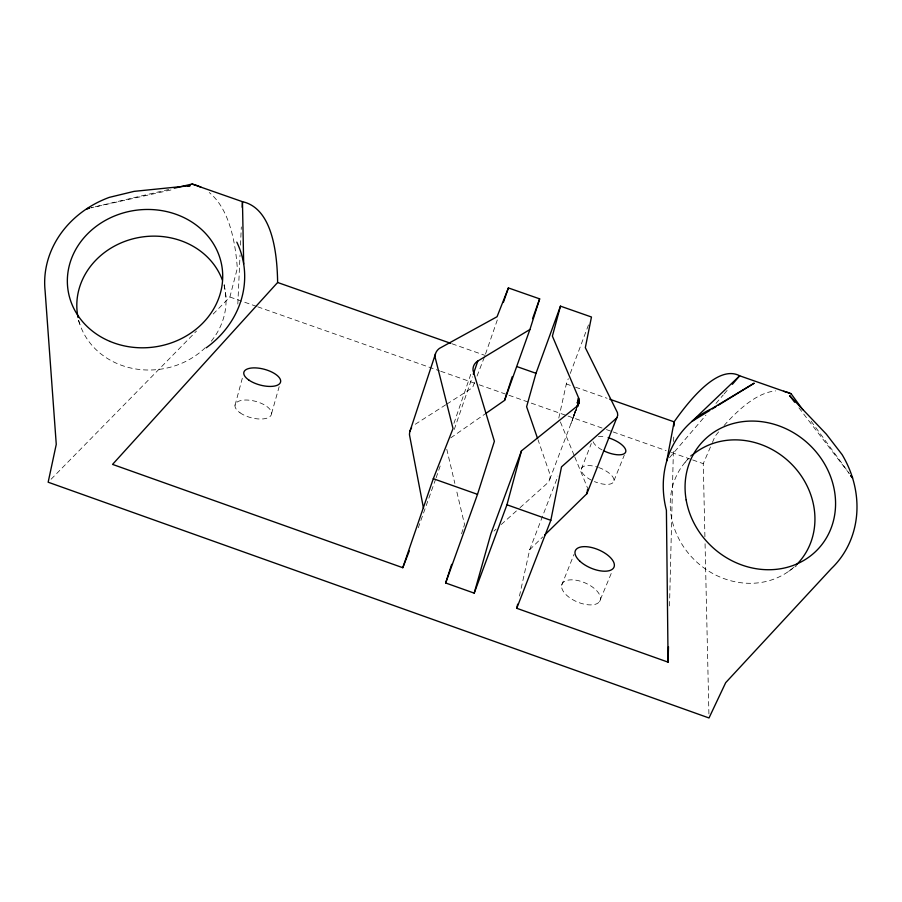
<?xml version="1.0" encoding="UTF-8"?>
<svg xmlns="http://www.w3.org/2000/svg" width="902" height="902" viewBox="0 0 902 902"><rect width="100%" height="100%" fill="white"/><g stroke="black" fill="none" stroke-linecap="round" stroke-linejoin="round"><path stroke-width="0.68" stroke-dasharray="4.51 3.38" d="M669.509 605.941L673.444 448.542M673.614 441.518L673.794 434.482M237.824 304.064L240.045 254.984M240.496 245.164L241.319 226.932M519.462 596.019L529.699 549.701L557.977 476.076M558.789 418.054L566.332 383.959L568.305 378.705M213.188 314.043L229.886 297.017L237.316 268.322A855.389 190.277 -64 0 0 209.241 192.543M235.016 405.302L242.322 378.22M271.581 413.533L279.169 386.676M575.307 410.816L574.394 413.725L575.577 410.207L573.785 415.54L576.367 409.046M461.542 533.781L463.256 528.471M463.684 527.14L464.541 524.479L456.141 488.907M577.021 407.073L573.785 415.54L574.675 412.879M453.932 423.354L471.239 372.954M435.677 479.075L418.269 527.76M436.14 477.744L440.244 465.782M454.292 429.397L472.389 376.81M485.513 354.069L497.408 319.68M573.785 415.54L576.13 408.989M570.267 373.451L588.499 324.878M549.679 479.514L576.615 408.764M571 423.669L576.333 409.7M572.409 419.622L576.446 409.113M474.553 382.516L472.547 387.68L446.862 404.085M477.045 376.055L484.554 356.685M581.305 469.119L591.317 443.513M561.63 585.319L573.999 554.392M613.991 480.653L624.285 455.138M599.514 601.634A20.769 10.294 23.4 0 0 577.19 580.414A20.769 10.294 23.4 0 0 566.422 595.049A20.769 10.294 23.4 0 0 599.514 601.634L611.815 572.037M704.913 536.735L703.256 463.673L711.858 443.716M712.4 442.476L715.083 436.241A868.062 156.396 -75.9 0 1 718.68 431.821M685.125 462.32L691.394 454.867M669.498 457.664L705.95 415.134M715.974 403.442L723.269 394.941M724.182 393.87L727.824 389.619M51.11 479.21L196.489 331.057M529.699 549.701L542.745 536.927M494.003 531.03L496.077 529.158M501.286 524.49L518.977 508.627M520.026 507.702L547.086 483.438A44.288 19.427 20.3 0 0 549.397 472.738L538.009 439.725M788.607 571.383L796.342 565.937M450.729 437.876L485.005 414.018M445.689 404.829L414.176 424.966A61.223 26.925 19.4 0 0 413.432 425.643M168.753 189.499L90.752 207.855L173.849 189.33M452.026 343.786L485.062 355.399M566.332 383.959L570.267 385.346M575.532 387.195L607.08 398.278M229.886 297.017L256.405 306.353M257.735 306.827L439.387 370.778M440.717 371.241L477.846 384.32M479.165 384.782L566.682 415.596M568.012 416.059L605.141 429.127M606.46 429.6L611.77 431.46M613.089 431.934L666.138 450.605M671.438 452.466L691.327 459.468M692.657 459.941L703.256 463.673M798.924 407.817L849.132 473.449M811.067 421.099L849.222 473.358M560.39 421.944L574.258 455.668M574.788 456.964L587.585 488.095M78.339 320.334L79.816 324.111M446.783 449.241L454.856 483.438M224.26 284.626L225.928 296.893M705.071 543.759L708.938 715.162M223.955 285.077A74.81 66.748 -8.8 0 1 210.73 341.858M205.261 347.744A74.81 66.748 -8.8 0 1 131.5 368.174A74.81 66.748 -8.8 0 1 78.677 320.21M724.069 425.552A868.062 156.396 -75.9 0 1 775.664 390.916M598.68 467.529A17.409 7.34 22 0 1 613.879 481.217A17.409 7.34 22 0 1 594.429 481.589M591.329 480.146A17.409 7.34 22 0 1 581.576 468.273A17.409 7.34 22 0 1 597.631 467.168M602.074 449.94A17.578 7.047 21.8 0 1 593.099 441.721M598.398 436.376A17.578 7.047 21.8 0 1 605.986 437.143M794.042 567.042A75.712 68.18 42.6 0 1 692.939 558.372A75.712 68.18 42.6 0 1 688.801 458.329M240.022 412.778A18.784 8.479 14.8 0 0 270.837 415.619A18.784 8.479 14.8 0 0 249.02 400.161A18.784 8.479 14.8 0 0 240.022 412.778"/><path stroke-width="1.35" d="M517.658 604.193L516.745 608.286L668.1 662.158L668.483 646.7M674.008 426.06L674.11 421.843A865.537 126.37 -74.8 0 1 739.674 375.796L791.155 393.824L802.769 409.733M242.21 207.302L242.458 201.687L192.013 184.031L174.233 188.214M544.752 534.965L586.886 493.687L617.735 415.348L617.442 412.631L585.33 347.676L591.464 317.008L560.458 306.15L552.385 336.119L578.61 397.895L579.287 401.48L577.787 405.889M666.77 460.854L674.11 421.843L609.707 399.203M516.745 608.286L550.829 520.319L561.506 466.875L616.979 417.716M451.665 564.359L445.656 582.974L474.204 593.133L506.947 504.782L521.48 450.842L576.299 406.825A45.404 17.465 20.1 0 0 578.757 403.352M577.46 406.013L579.073 401.706M474.204 593.133L490.88 533.826L521.48 450.842M560.458 306.15L536.002 373.304L526.61 406.712L537.547 438.406M445.656 582.974L477.508 494.352L494.386 441.281L473.043 370.497A62.926 24.23 20 0 1 476.978 361.555L529.914 329.501L539.655 298.866L508.39 287.93L497.058 316.726L439.477 348.364A62.779 24.207 19.3 0 0 435.091 357.147L453.029 428.574L433.298 478.703L402.788 567.708L112.558 464.395L277.624 282.484A855.062 161.785 -65.1 0 0 242.458 201.687L243.687 263.993M486.155 413.206L504.59 400.375L512.246 376.675M578.283 398.943L578.554 398.098L577.246 403.115L578.825 399.045M586.886 493.687L587.642 489.087M410.004 431.122L435.486 353.821M473.291 374.183L477.812 361.037M503.35 302.474L508.39 287.93M532.586 318.654L539.655 298.866M504.59 400.375L529.914 329.501M576.547 407.828L579.084 400.849M578.024 405.032L578.96 402.54L577.505 405.945M402.788 567.708L409.282 550.953M578.768 402.811L579.287 401.48M732.379 384.308L739.674 375.796L691.879 421.459L709.863 410.421M712.253 408.944L715.85 406.746M718.251 405.269L754.207 383.192L711.61 408.775A101.475 90.809 41.9 0 0 666.409 510.284L668.1 662.158M187.481 186.286L190.198 185.677L134.116 191.359L109.277 197.38A100.223 88.802 -8.2 0 0 45.1 290.861L56.262 444.348L48.156 482.209L709.006 717.969L725.693 682.667L831.407 568.553A101.475 90.809 41.9 0 0 842.073 454.574L826.288 434.099L789.566 395.583L794.673 402.258M277.624 282.484L450.707 343.324M516.914 366.595L536.002 373.304M433.298 478.703L477.508 494.352M506.947 504.782L550.829 520.319M423.466 508.142L409.474 434.798A61.223 26.925 19.4 0 1 410.658 429.42M411.087 428.608A61.223 26.925 19.4 0 1 411.583 427.83M78.057 317.56A74.81 66.748 -8.8 0 1 132.955 238.827A74.81 66.748 -8.8 0 1 222.343 280.015M608.106 437.707A17.578 7.047 21.8 0 1 625.729 451.857A17.578 7.047 21.8 0 1 604.092 450.977M783.567 391.288A868.062 156.396 -75.9 0 1 791.155 393.824M236.82 242.142A100.223 88.802 -8.2 0 1 206.276 347.777M192.013 184.031A855.389 190.277 -64 0 1 201.225 187.368M691.8 455.544A75.712 68.18 42.6 0 1 792.734 465.331A75.712 68.18 42.6 0 1 796.083 565.137M578.96 402.54L577.449 406.486L578.96 402.54M89.388 208.17L86.648 208.813L89.377 208.204M852.537 477.902L850.834 475.67L852.537 477.902M580.02 561.315A21.005 9.911 23.1 0 0 613.416 568.17A21.005 9.911 23.1 0 0 590.596 547.288A21.005 9.911 23.1 0 0 580.02 561.315M110.078 341.441A77.854 68.98 -8.2 0 0 222.591 272.348A77.854 68.98 -8.2 0 0 102.422 222.129A77.854 68.98 -8.2 0 0 110.078 341.441M248.918 380.103A18.987 8.152 15 0 0 279.958 383.305A18.987 8.152 15 0 0 257.803 368.061A18.987 8.152 15 0 0 248.918 380.103M686.163 499.933A78.824 70.525 41.8 0 0 808.496 557.391A78.824 70.525 41.8 0 0 786.273 428.878A78.824 70.525 41.8 0 0 686.163 499.933"/></g></svg>
